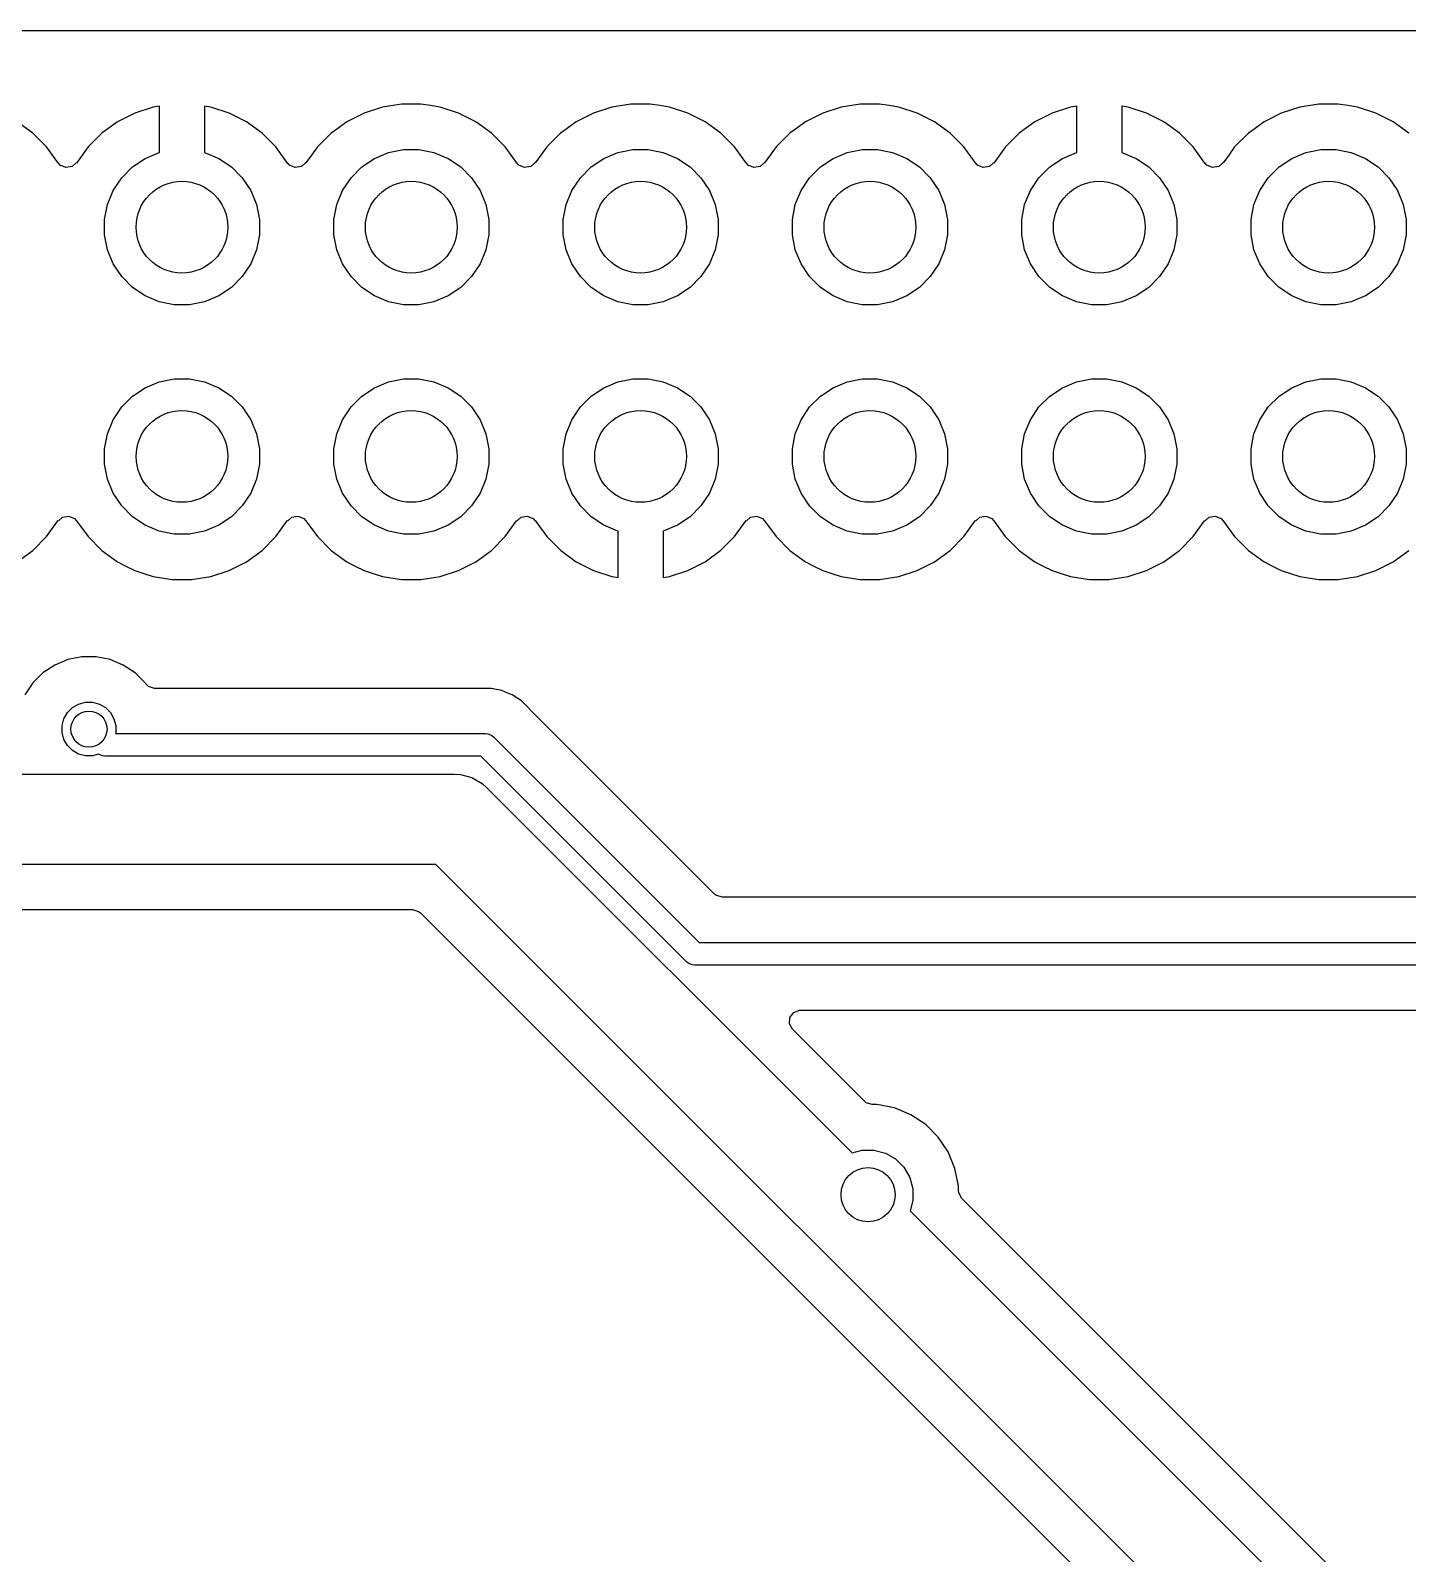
# Model space of a CAD drawing. Header units: inches. Extents: x 1.91 to 4.47, y -4.27 to -2.07.
# Drawn here: x 2.373 to 2.973, y -2.733 to -2.069 of the extents above; entities that cross this region are included whole.
import ezdxf

# ---------------------------------------------------------------- set-up
doc = ezdxf.new("R2010")
doc.units = ezdxf.units.IN
doc.header["$MEASUREMENT"] = 0
doc.layers.add('BLACK', color=250, linetype='CONTINUOUS')

msp = doc.modelspace()

# ---------------------------------------------------------------- linework, layer by layer
at = {"layer": 'BLACK', "linetype": 'CONTINUOUS'}
for p, q in [((2.02821, -2.06892), (4.34975, -2.06892)), ((2.41837, -2.10497), (2.41084, -2.10881)), ((2.42641, -2.10236), (2.41837, -2.10497)), ((2.42913, -2.10193), (2.42641, -2.10236)), ((2.42913, -2.12218), (2.42913, -2.10193)), ((2.45155, -2.10236), (2.44882, -2.10193)), ((2.44882, -2.10193), (2.44882, -2.12218)), ((2.45958, -2.10497), (2.45155, -2.10236)), ((2.46711, -2.10881), (2.45958, -2.10497)), ((2.51836, -2.10495), (2.51083, -2.10879)), ((2.5264, -2.10234), (2.51836, -2.10495)), ((2.51836, -2.10495), (2.51836, -2.10495)), ((2.53197, -2.10146), (2.5264, -2.10234)), ((2.53475, -2.10102), (2.53197, -2.10146)), ((2.5432, -2.10102), (2.53475, -2.10102)), ((2.54738, -2.10168), (2.5432, -2.10102)), ((2.55155, -2.10234), (2.54738, -2.10168)), ((2.55959, -2.10495), (2.55155, -2.10234)), ((2.56712, -2.10879), (2.55959, -2.10495)), ((2.55959, -2.10495), (2.55959, -2.10495)), ((2.61836, -2.10495), (2.61083, -2.10879)), ((2.6264, -2.10234), (2.61836, -2.10495)), ((2.61836, -2.10495), (2.61836, -2.10495)), ((2.63197, -2.10146), (2.6264, -2.10234)), ((2.63475, -2.10102), (2.63197, -2.10146)), ((2.6432, -2.10102), (2.63475, -2.10102)), ((2.64738, -2.10168), (2.6432, -2.10102)), ((2.65155, -2.10234), (2.64738, -2.10168)), ((2.65959, -2.10495), (2.65155, -2.10234)), ((2.66712, -2.10879), (2.65959, -2.10495)), ((2.65959, -2.10495), (2.65959, -2.10495)), ((2.71836, -2.10495), (2.71083, -2.10879)), ((2.7264, -2.10234), (2.71836, -2.10495)), ((2.71836, -2.10495), (2.71836, -2.10495)), ((2.73197, -2.10146), (2.7264, -2.10234)), ((2.73475, -2.10102), (2.73197, -2.10146)), ((2.7432, -2.10102), (2.73475, -2.10102)), ((2.74738, -2.10168), (2.7432, -2.10102)), ((2.75155, -2.10234), (2.74738, -2.10168)), ((2.75959, -2.10495), (2.75155, -2.10234)), ((2.76712, -2.10879), (2.75959, -2.10495)), ((2.75959, -2.10495), (2.75959, -2.10495)), ((2.81837, -2.10497), (2.81084, -2.10881)), ((2.82641, -2.10236), (2.81837, -2.10497)), ((2.82913, -2.10193), (2.82641, -2.10236)), ((2.82913, -2.12218), (2.82913, -2.10193)), ((2.85155, -2.10236), (2.84882, -2.10193)), ((2.84882, -2.10193), (2.84882, -2.12218)), ((2.85958, -2.10497), (2.85155, -2.10236)), ((2.86711, -2.10881), (2.85958, -2.10497)), ((2.91836, -2.10495), (2.91083, -2.10879)), ((2.9264, -2.10234), (2.91836, -2.10495)), ((2.91836, -2.10495), (2.91836, -2.10495)), ((2.93197, -2.10146), (2.9264, -2.10234)), ((2.93475, -2.10102), (2.93197, -2.10146)), ((2.9432, -2.10102), (2.93475, -2.10102)), ((2.94738, -2.10168), (2.9432, -2.10102)), ((2.95155, -2.10234), (2.94738, -2.10168)), ((2.95959, -2.10495), (2.95155, -2.10234)), ((2.96712, -2.10879), (2.95959, -2.10495)), ((2.95959, -2.10495), (2.95959, -2.10495)), ((2.37396, -2.11376), (2.36712, -2.10879)), ((2.41084, -2.10881), (2.404, -2.11378)), ((2.47395, -2.11378), (2.46711, -2.10881)), ((2.50693, -2.11163), (2.50399, -2.11376)), ((2.51083, -2.10879), (2.50693, -2.11163)), ((2.57396, -2.11376), (2.56712, -2.10879)), ((2.60693, -2.11163), (2.60399, -2.11376)), ((2.61083, -2.10879), (2.60693, -2.11163)), ((2.67396, -2.11376), (2.66712, -2.10879)), ((2.70693, -2.11163), (2.70399, -2.11376)), ((2.71083, -2.10879), (2.70693, -2.11163)), ((2.77396, -2.11376), (2.76712, -2.10879)), ((2.81084, -2.10881), (2.804, -2.11378)), ((2.87395, -2.11378), (2.86711, -2.10881)), ((2.90693, -2.11163), (2.90399, -2.11376)), ((2.91083, -2.10879), (2.90693, -2.11163)), ((2.97396, -2.11376), (2.96712, -2.10879)), ((2.37994, -2.11974), (2.37396, -2.11376)), ((2.404, -2.11378), (2.39803, -2.11975)), ((2.404, -2.11378), (2.404, -2.11378)), ((2.47992, -2.11975), (2.47395, -2.11378)), ((2.50399, -2.11376), (2.49801, -2.11974)), ((2.50399, -2.11376), (2.50399, -2.11376)), ((2.50399, -2.11376), (2.50399, -2.11376)), ((2.57994, -2.11974), (2.57396, -2.11376)), ((2.60399, -2.11376), (2.59801, -2.11974)), ((2.60399, -2.11376), (2.60399, -2.11376)), ((2.60399, -2.11376), (2.60399, -2.11376)), ((2.67994, -2.11974), (2.67396, -2.11376)), ((2.70399, -2.11376), (2.69801, -2.11974)), ((2.70399, -2.11376), (2.70399, -2.11376)), ((2.70399, -2.11376), (2.70399, -2.11376)), ((2.77994, -2.11974), (2.77396, -2.11376)), ((2.804, -2.11378), (2.79803, -2.11975)), ((2.804, -2.11378), (2.804, -2.11378)), ((2.87992, -2.11975), (2.87395, -2.11378)), ((2.90399, -2.11376), (2.89801, -2.11974)), ((2.90399, -2.11376), (2.90399, -2.11376)), ((2.90399, -2.11376), (2.90399, -2.11376)), ((2.38491, -2.12658), (2.37994, -2.11974)), ((2.39803, -2.11975), (2.39295, -2.12674)), ((2.39803, -2.11975), (2.39803, -2.11975)), ((2.41741, -2.12844), (2.42295, -2.12474)), ((2.42295, -2.12474), (2.42911, -2.12219)), ((2.42911, -2.12219), (2.42913, -2.12218)), ((2.44882, -2.12218), (2.44885, -2.12219)), ((2.44885, -2.12219), (2.455, -2.12474)), ((2.455, -2.12474), (2.46055, -2.12844)), ((2.485, -2.12674), (2.47992, -2.11975)), ((2.47992, -2.11975), (2.47992, -2.11975)), ((2.49545, -2.12326), (2.49293, -2.12673)), ((2.49801, -2.11974), (2.49545, -2.12326)), ((2.49801, -2.11974), (2.49801, -2.11974)), ((2.49801, -2.11974), (2.49801, -2.11974)), ((2.51741, -2.12844), (2.52295, -2.12474)), ((2.52295, -2.12474), (2.52911, -2.12219)), ((2.52911, -2.12219), (2.53564, -2.12089)), ((2.53564, -2.12089), (2.54231, -2.12089)), ((2.54231, -2.12089), (2.54885, -2.12219)), ((2.54885, -2.12219), (2.555, -2.12474)), ((2.555, -2.12474), (2.56055, -2.12844)), ((2.58491, -2.12658), (2.57994, -2.11974)), ((2.59545, -2.12326), (2.59293, -2.12673)), ((2.59801, -2.11974), (2.59545, -2.12326)), ((2.59801, -2.11974), (2.59801, -2.11974)), ((2.59801, -2.11974), (2.59801, -2.11974)), ((2.61741, -2.12844), (2.62295, -2.12474)), ((2.62295, -2.12474), (2.62911, -2.12219)), ((2.62911, -2.12219), (2.63564, -2.12089)), ((2.63564, -2.12089), (2.64231, -2.12089)), ((2.64231, -2.12089), (2.64885, -2.12219)), ((2.64885, -2.12219), (2.655, -2.12474)), ((2.655, -2.12474), (2.66055, -2.12844)), ((2.68491, -2.12658), (2.67994, -2.11974)), ((2.69545, -2.12326), (2.69293, -2.12673)), ((2.69801, -2.11974), (2.69545, -2.12326)), ((2.69801, -2.11974), (2.69801, -2.11974)), ((2.69801, -2.11974), (2.69801, -2.11974)), ((2.71741, -2.12844), (2.72295, -2.12474)), ((2.72295, -2.12474), (2.72911, -2.12219)), ((2.72911, -2.12219), (2.73564, -2.12089)), ((2.73564, -2.12089), (2.74231, -2.12089)), ((2.74231, -2.12089), (2.74885, -2.12219)), ((2.74885, -2.12219), (2.755, -2.12474)), ((2.755, -2.12474), (2.76055, -2.12844)), ((2.78491, -2.12658), (2.77994, -2.11974)), ((2.79803, -2.11975), (2.79295, -2.12674)), ((2.79803, -2.11975), (2.79803, -2.11975)), ((2.81741, -2.12844), (2.82295, -2.12474)), ((2.82295, -2.12474), (2.82911, -2.12219)), ((2.82911, -2.12219), (2.82913, -2.12218)), ((2.84882, -2.12218), (2.84885, -2.12219)), ((2.84885, -2.12219), (2.855, -2.12474)), ((2.855, -2.12474), (2.86055, -2.12844)), ((2.885, -2.12674), (2.87992, -2.11975)), ((2.87992, -2.11975), (2.87992, -2.11975)), ((2.89545, -2.12326), (2.89293, -2.12673)), ((2.89801, -2.11974), (2.89545, -2.12326)), ((2.89801, -2.11974), (2.89801, -2.11974)), ((2.89801, -2.11974), (2.89801, -2.11974)), ((2.91741, -2.12844), (2.92295, -2.12474)), ((2.92295, -2.12474), (2.92911, -2.12219)), ((2.92911, -2.12219), (2.93564, -2.12089)), ((2.93564, -2.12089), (2.94231, -2.12089)), ((2.94231, -2.12089), (2.94885, -2.12219)), ((2.94885, -2.12219), (2.955, -2.12474)), ((2.955, -2.12474), (2.96055, -2.12844)), ((2.38502, -2.12673), (2.38491, -2.12658)), ((2.38506, -2.12671), (2.38502, -2.12673)), ((2.38586, -2.12764), (2.38506, -2.12671)), ((2.38839, -2.12873), (2.38586, -2.12764)), ((2.3911, -2.12829), (2.38839, -2.12873)), ((2.39288, -2.12669), (2.3911, -2.12829)), ((2.39295, -2.12674), (2.39288, -2.12669)), ((2.41269, -2.13316), (2.41741, -2.12844)), ((2.46055, -2.12844), (2.46526, -2.13316)), ((2.48504, -2.12672), (2.485, -2.12674)), ((2.48585, -2.12765), (2.48504, -2.12672)), ((2.48837, -2.12874), (2.48585, -2.12765)), ((2.49108, -2.12829), (2.48837, -2.12874)), ((2.49286, -2.12668), (2.49108, -2.12829)), ((2.49293, -2.12673), (2.49286, -2.12668)), ((2.51269, -2.13316), (2.51741, -2.12844)), ((2.56055, -2.12844), (2.56526, -2.13316)), ((2.58502, -2.12673), (2.58491, -2.12658)), ((2.58506, -2.12671), (2.58502, -2.12673)), ((2.58586, -2.12763), (2.58506, -2.12671)), ((2.58838, -2.12872), (2.58586, -2.12763)), ((2.5911, -2.12827), (2.58838, -2.12872)), ((2.59286, -2.12668), (2.5911, -2.12827)), ((2.59293, -2.12673), (2.59286, -2.12668)), ((2.61269, -2.13316), (2.61741, -2.12844)), ((2.66055, -2.12844), (2.66526, -2.13316)), ((2.68502, -2.12673), (2.68491, -2.12658)), ((2.68506, -2.12671), (2.68502, -2.12673)), ((2.68586, -2.12763), (2.68506, -2.12671)), ((2.68838, -2.12872), (2.68586, -2.12763)), ((2.6911, -2.12827), (2.68838, -2.12872)), ((2.69286, -2.12668), (2.6911, -2.12827)), ((2.69293, -2.12673), (2.69286, -2.12668)), ((2.71269, -2.13316), (2.71741, -2.12844)), ((2.76055, -2.12844), (2.76526, -2.13316)), ((2.78502, -2.12673), (2.78491, -2.12658)), ((2.78506, -2.12671), (2.78502, -2.12673)), ((2.78586, -2.12764), (2.78506, -2.12671)), ((2.78839, -2.12873), (2.78586, -2.12764)), ((2.7911, -2.12829), (2.78839, -2.12873)), ((2.79288, -2.12669), (2.7911, -2.12829)), ((2.79295, -2.12674), (2.79288, -2.12669)), ((2.81269, -2.13316), (2.81741, -2.12844)), ((2.86055, -2.12844), (2.86526, -2.13316)), ((2.88504, -2.12672), (2.885, -2.12674)), ((2.88585, -2.12765), (2.88504, -2.12672)), ((2.88837, -2.12874), (2.88585, -2.12765)), ((2.89108, -2.12829), (2.88837, -2.12874)), ((2.89286, -2.12668), (2.89108, -2.12829)), ((2.89293, -2.12673), (2.89286, -2.12668)), ((2.91269, -2.13316), (2.91741, -2.12844)), ((2.96055, -2.12844), (2.96526, -2.13316)), ((2.40644, -2.14485), (2.40899, -2.1387)), ((2.40899, -2.1387), (2.41269, -2.13316)), ((2.46526, -2.13316), (2.46896, -2.1387)), ((2.46896, -2.1387), (2.47151, -2.14485)), ((2.50644, -2.14485), (2.50899, -2.1387)), ((2.50899, -2.1387), (2.51269, -2.13316)), ((2.56526, -2.13316), (2.56896, -2.1387)), ((2.56896, -2.1387), (2.57151, -2.14485)), ((2.60644, -2.14485), (2.60899, -2.1387)), ((2.60899, -2.1387), (2.61269, -2.13316)), ((2.66526, -2.13316), (2.66896, -2.1387)), ((2.66896, -2.1387), (2.67151, -2.14485)), ((2.70644, -2.14485), (2.70899, -2.1387)), ((2.70899, -2.1387), (2.71269, -2.13316)), ((2.76526, -2.13316), (2.76896, -2.1387)), ((2.76896, -2.1387), (2.77151, -2.14485)), ((2.80644, -2.14485), (2.80899, -2.1387)), ((2.80899, -2.1387), (2.81269, -2.13316)), ((2.86526, -2.13316), (2.86896, -2.1387)), ((2.86896, -2.1387), (2.87151, -2.14485)), ((2.90644, -2.14485), (2.90899, -2.1387)), ((2.90899, -2.1387), (2.91269, -2.13316)), ((2.96526, -2.13316), (2.96896, -2.1387)), ((2.96896, -2.1387), (2.97151, -2.14485)), ((2.40514, -2.15139), (2.40644, -2.14485)), ((2.47151, -2.14485), (2.47281, -2.15139)), ((2.50514, -2.15139), (2.50644, -2.14485)), ((2.57151, -2.14485), (2.57281, -2.15139)), ((2.60514, -2.15139), (2.60644, -2.14485)), ((2.67151, -2.14485), (2.67281, -2.15139)), ((2.70514, -2.15139), (2.70644, -2.14485)), ((2.77151, -2.14485), (2.77281, -2.15139)), ((2.80514, -2.15139), (2.80644, -2.14485)), ((2.87151, -2.14485), (2.87281, -2.15139)), ((2.90514, -2.15139), (2.90644, -2.14485)), ((2.97151, -2.14485), (2.97281, -2.15139)), ((2.40514, -2.15806), (2.40514, -2.15139)), ((2.47281, -2.15139), (2.47281, -2.15806)), ((2.50514, -2.15806), (2.50514, -2.15139)), ((2.57281, -2.15139), (2.57281, -2.15806)), ((2.60514, -2.15806), (2.60514, -2.15139)), ((2.67281, -2.15139), (2.67281, -2.15806)), ((2.70514, -2.15806), (2.70514, -2.15139)), ((2.77281, -2.15139), (2.77281, -2.15806)), ((2.80514, -2.15806), (2.80514, -2.15139)), ((2.87281, -2.15139), (2.87281, -2.15806)), ((2.90514, -2.15806), (2.90514, -2.15139)), ((2.97281, -2.15139), (2.97281, -2.15806)), ((2.40644, -2.16459), (2.40514, -2.15806)), ((2.47281, -2.15806), (2.47151, -2.16459)), ((2.50644, -2.16459), (2.50514, -2.15806)), ((2.57281, -2.15806), (2.57151, -2.16459)), ((2.60644, -2.16459), (2.60514, -2.15806)), ((2.67281, -2.15806), (2.67151, -2.16459)), ((2.70644, -2.16459), (2.70514, -2.15806)), ((2.77281, -2.15806), (2.77151, -2.16459)), ((2.80644, -2.16459), (2.80514, -2.15806)), ((2.87281, -2.15806), (2.87151, -2.16459)), ((2.90644, -2.16459), (2.90514, -2.15806)), ((2.97281, -2.15806), (2.97151, -2.16459)), ((2.40899, -2.17075), (2.40644, -2.16459)), ((2.47151, -2.16459), (2.46896, -2.17075)), ((2.50899, -2.17075), (2.50644, -2.16459)), ((2.57151, -2.16459), (2.56896, -2.17075)), ((2.60899, -2.17075), (2.60644, -2.16459)), ((2.67151, -2.16459), (2.66896, -2.17075)), ((2.70899, -2.17075), (2.70644, -2.16459)), ((2.77151, -2.16459), (2.76896, -2.17075)), ((2.80899, -2.17075), (2.80644, -2.16459)), ((2.87151, -2.16459), (2.86896, -2.17075)), ((2.90899, -2.17075), (2.90644, -2.16459)), ((2.97151, -2.16459), (2.96896, -2.17075)), ((2.41269, -2.17629), (2.40899, -2.17075)), ((2.46896, -2.17075), (2.46526, -2.17629)), ((2.51269, -2.17629), (2.50899, -2.17075)), ((2.56896, -2.17075), (2.56526, -2.17629)), ((2.61269, -2.17629), (2.60899, -2.17075)), ((2.66896, -2.17075), (2.66526, -2.17629)), ((2.71269, -2.17629), (2.70899, -2.17075)), ((2.76896, -2.17075), (2.76526, -2.17629)), ((2.81269, -2.17629), (2.80899, -2.17075)), ((2.86896, -2.17075), (2.86526, -2.17629)), ((2.91269, -2.17629), (2.90899, -2.17075)), ((2.96896, -2.17075), (2.96526, -2.17629)), ((2.41741, -2.18101), (2.41269, -2.17629)), ((2.46526, -2.17629), (2.46055, -2.18101)), ((2.51741, -2.18101), (2.51269, -2.17629)), ((2.56526, -2.17629), (2.56055, -2.18101)), ((2.61741, -2.18101), (2.61269, -2.17629)), ((2.66526, -2.17629), (2.66055, -2.18101)), ((2.71741, -2.18101), (2.71269, -2.17629)), ((2.76526, -2.17629), (2.76055, -2.18101)), ((2.81741, -2.18101), (2.81269, -2.17629)), ((2.86526, -2.17629), (2.86055, -2.18101)), ((2.91741, -2.18101), (2.91269, -2.17629)), ((2.96526, -2.17629), (2.96055, -2.18101)), ((2.42295, -2.18471), (2.41741, -2.18101)), ((2.42911, -2.18726), (2.42295, -2.18471)), ((2.455, -2.18471), (2.44885, -2.18726)), ((2.46055, -2.18101), (2.455, -2.18471)), ((2.52295, -2.18471), (2.51741, -2.18101)), ((2.52911, -2.18726), (2.52295, -2.18471)), ((2.555, -2.18471), (2.54885, -2.18726)), ((2.56055, -2.18101), (2.555, -2.18471)), ((2.62295, -2.18471), (2.61741, -2.18101)), ((2.62911, -2.18726), (2.62295, -2.18471)), ((2.655, -2.18471), (2.64885, -2.18726)), ((2.66055, -2.18101), (2.655, -2.18471)), ((2.72295, -2.18471), (2.71741, -2.18101)), ((2.72911, -2.18726), (2.72295, -2.18471)), ((2.755, -2.18471), (2.74885, -2.18726)), ((2.76055, -2.18101), (2.755, -2.18471)), ((2.82295, -2.18471), (2.81741, -2.18101)), ((2.82911, -2.18726), (2.82295, -2.18471)), ((2.855, -2.18471), (2.84885, -2.18726)), ((2.86055, -2.18101), (2.855, -2.18471)), ((2.92295, -2.18471), (2.91741, -2.18101)), ((2.92911, -2.18726), (2.92295, -2.18471)), ((2.955, -2.18471), (2.94885, -2.18726)), ((2.96055, -2.18101), (2.955, -2.18471)), ((2.43564, -2.18856), (2.42911, -2.18726)), ((2.44231, -2.18856), (2.43564, -2.18856)), ((2.44885, -2.18726), (2.44231, -2.18856)), ((2.53564, -2.18856), (2.52911, -2.18726)), ((2.54231, -2.18856), (2.53564, -2.18856)), ((2.54885, -2.18726), (2.54231, -2.18856)), ((2.63564, -2.18856), (2.62911, -2.18726)), ((2.64231, -2.18856), (2.63564, -2.18856)), ((2.64885, -2.18726), (2.64231, -2.18856)), ((2.73564, -2.18856), (2.72911, -2.18726)), ((2.74231, -2.18856), (2.73564, -2.18856)), ((2.74885, -2.18726), (2.74231, -2.18856)), ((2.83564, -2.18856), (2.82911, -2.18726)), ((2.84231, -2.18856), (2.83564, -2.18856)), ((2.84885, -2.18726), (2.84231, -2.18856)), ((2.93564, -2.18856), (2.92911, -2.18726)), ((2.94231, -2.18856), (2.93564, -2.18856)), ((2.94885, -2.18726), (2.94231, -2.18856)), ((2.41741, -2.22844), (2.42295, -2.22474)), ((2.42295, -2.22474), (2.42911, -2.22219)), ((2.42911, -2.22219), (2.43564, -2.22089)), ((2.43564, -2.22089), (2.44231, -2.22089)), ((2.44231, -2.22089), (2.44885, -2.22219)), ((2.44885, -2.22219), (2.455, -2.22474)), ((2.455, -2.22474), (2.46055, -2.22844)), ((2.51741, -2.22844), (2.52295, -2.22474)), ((2.52295, -2.22474), (2.52911, -2.22219)), ((2.52911, -2.22219), (2.53564, -2.22089)), ((2.53564, -2.22089), (2.54231, -2.22089)), ((2.54231, -2.22089), (2.54885, -2.22219)), ((2.54885, -2.22219), (2.555, -2.22474)), ((2.555, -2.22474), (2.56055, -2.22844)), ((2.61741, -2.22844), (2.62295, -2.22474)), ((2.62295, -2.22474), (2.62911, -2.22219)), ((2.62911, -2.22219), (2.63564, -2.22089)), ((2.63564, -2.22089), (2.64231, -2.22089)), ((2.64231, -2.22089), (2.64885, -2.22219)), ((2.64885, -2.22219), (2.655, -2.22474)), ((2.655, -2.22474), (2.66055, -2.22844)), ((2.71741, -2.22844), (2.72295, -2.22474)), ((2.72295, -2.22474), (2.72911, -2.22219)), ((2.72911, -2.22219), (2.73564, -2.22089)), ((2.73564, -2.22089), (2.74231, -2.22089)), ((2.74231, -2.22089), (2.74885, -2.22219)), ((2.74885, -2.22219), (2.755, -2.22474)), ((2.755, -2.22474), (2.76055, -2.22844)), ((2.81741, -2.22844), (2.82295, -2.22474)), ((2.82295, -2.22474), (2.82911, -2.22219)), ((2.82911, -2.22219), (2.83564, -2.22089)), ((2.83564, -2.22089), (2.84231, -2.22089)), ((2.84231, -2.22089), (2.84885, -2.22219)), ((2.84885, -2.22219), (2.855, -2.22474)), ((2.855, -2.22474), (2.86055, -2.22844)), ((2.91741, -2.22844), (2.92295, -2.22474)), ((2.92295, -2.22474), (2.92911, -2.22219)), ((2.92911, -2.22219), (2.93564, -2.22089)), ((2.93564, -2.22089), (2.94231, -2.22089)), ((2.94231, -2.22089), (2.94885, -2.22219)), ((2.94885, -2.22219), (2.955, -2.22474)), ((2.955, -2.22474), (2.96055, -2.22844)), ((2.41269, -2.23316), (2.41741, -2.22844)), ((2.46055, -2.22844), (2.46526, -2.23316)), ((2.51269, -2.23316), (2.51741, -2.22844)), ((2.56055, -2.22844), (2.56526, -2.23316)), ((2.61269, -2.23316), (2.61741, -2.22844)), ((2.66055, -2.22844), (2.66526, -2.23316)), ((2.71269, -2.23316), (2.71741, -2.22844)), ((2.76055, -2.22844), (2.76526, -2.23316)), ((2.81269, -2.23316), (2.81741, -2.22844)), ((2.86055, -2.22844), (2.86526, -2.23316)), ((2.91269, -2.23316), (2.91741, -2.22844)), ((2.96055, -2.22844), (2.96526, -2.23316)), ((2.40644, -2.24485), (2.40899, -2.2387)), ((2.40899, -2.2387), (2.41269, -2.23316)), ((2.46526, -2.23316), (2.46896, -2.2387)), ((2.46896, -2.2387), (2.47151, -2.24485)), ((2.50644, -2.24485), (2.50899, -2.2387)), ((2.50899, -2.2387), (2.51269, -2.23316)), ((2.56526, -2.23316), (2.56896, -2.2387)), ((2.56896, -2.2387), (2.57151, -2.24485)), ((2.60644, -2.24485), (2.60899, -2.2387)), ((2.60899, -2.2387), (2.61269, -2.23316)), ((2.66526, -2.23316), (2.66896, -2.2387)), ((2.66896, -2.2387), (2.67151, -2.24485)), ((2.70644, -2.24485), (2.70899, -2.2387)), ((2.70899, -2.2387), (2.71269, -2.23316)), ((2.76526, -2.23316), (2.76896, -2.2387)), ((2.76896, -2.2387), (2.77151, -2.24485)), ((2.80644, -2.24485), (2.80899, -2.2387)), ((2.80899, -2.2387), (2.81269, -2.23316)), ((2.86526, -2.23316), (2.86896, -2.2387)), ((2.86896, -2.2387), (2.87151, -2.24485)), ((2.90644, -2.24485), (2.90899, -2.2387)), ((2.90899, -2.2387), (2.91269, -2.23316)), ((2.96526, -2.23316), (2.96896, -2.2387)), ((2.96896, -2.2387), (2.97151, -2.24485)), ((2.40514, -2.25139), (2.40644, -2.24485)), ((2.47151, -2.24485), (2.47281, -2.25139)), ((2.50514, -2.25139), (2.50644, -2.24485)), ((2.57151, -2.24485), (2.57281, -2.25139)), ((2.60514, -2.25139), (2.60644, -2.24485)), ((2.67151, -2.24485), (2.67281, -2.25139)), ((2.70514, -2.25139), (2.70644, -2.24485)), ((2.77151, -2.24485), (2.77281, -2.25139)), ((2.80514, -2.25139), (2.80644, -2.24485)), ((2.87151, -2.24485), (2.87281, -2.25139)), ((2.90514, -2.25139), (2.90644, -2.24485)), ((2.97151, -2.24485), (2.97281, -2.25139)), ((2.40514, -2.25806), (2.40514, -2.25139)), ((2.47281, -2.25139), (2.47281, -2.25806)), ((2.50514, -2.25806), (2.50514, -2.25139)), ((2.57281, -2.25139), (2.57281, -2.25806)), ((2.60514, -2.25806), (2.60514, -2.25139)), ((2.67281, -2.25139), (2.67281, -2.25806)), ((2.70514, -2.25806), (2.70514, -2.25139)), ((2.77281, -2.25139), (2.77281, -2.25806)), ((2.80514, -2.25806), (2.80514, -2.25139)), ((2.87281, -2.25139), (2.87281, -2.25806)), ((2.90514, -2.25806), (2.90514, -2.25139)), ((2.97281, -2.25139), (2.97281, -2.25806)), ((2.40644, -2.26459), (2.40514, -2.25806)), ((2.47281, -2.25806), (2.47151, -2.26459)), ((2.50644, -2.26459), (2.50514, -2.25806)), ((2.57281, -2.25806), (2.57151, -2.26459)), ((2.60644, -2.26459), (2.60514, -2.25806)), ((2.67281, -2.25806), (2.67151, -2.26459)), ((2.70644, -2.26459), (2.70514, -2.25806)), ((2.77281, -2.25806), (2.77151, -2.26459)), ((2.80644, -2.26459), (2.80514, -2.25806)), ((2.87281, -2.25806), (2.87151, -2.26459)), ((2.90644, -2.26459), (2.90514, -2.25806)), ((2.97281, -2.25806), (2.97151, -2.26459)), ((2.40899, -2.27075), (2.40644, -2.26459)), ((2.47151, -2.26459), (2.46896, -2.27075)), ((2.50899, -2.27075), (2.50644, -2.26459)), ((2.57151, -2.26459), (2.56896, -2.27075)), ((2.60899, -2.27075), (2.60644, -2.26459)), ((2.67151, -2.26459), (2.66896, -2.27075)), ((2.70899, -2.27075), (2.70644, -2.26459)), ((2.77151, -2.26459), (2.76896, -2.27075)), ((2.80899, -2.27075), (2.80644, -2.26459)), ((2.87151, -2.26459), (2.86896, -2.27075)), ((2.90899, -2.27075), (2.90644, -2.26459)), ((2.97151, -2.26459), (2.96896, -2.27075)), ((2.41269, -2.27629), (2.40899, -2.27075)), ((2.46896, -2.27075), (2.46526, -2.27629)), ((2.51269, -2.27629), (2.50899, -2.27075)), ((2.56896, -2.27075), (2.56526, -2.27629)), ((2.61269, -2.27629), (2.60899, -2.27075)), ((2.66896, -2.27075), (2.66526, -2.27629)), ((2.71269, -2.27629), (2.70899, -2.27075)), ((2.76896, -2.27075), (2.76526, -2.27629)), ((2.81269, -2.27629), (2.80899, -2.27075)), ((2.86896, -2.27075), (2.86526, -2.27629)), ((2.91269, -2.27629), (2.90899, -2.27075)), ((2.96896, -2.27075), (2.96526, -2.27629)), ((2.41741, -2.28101), (2.41269, -2.27629)), ((2.46526, -2.27629), (2.46055, -2.28101)), ((2.51741, -2.28101), (2.51269, -2.27629)), ((2.56526, -2.27629), (2.56055, -2.28101)), ((2.61741, -2.28101), (2.61269, -2.27629)), ((2.66526, -2.27629), (2.66055, -2.28101)), ((2.71741, -2.28101), (2.71269, -2.27629)), ((2.76526, -2.27629), (2.76055, -2.28101)), ((2.81741, -2.28101), (2.81269, -2.27629)), ((2.86526, -2.27629), (2.86055, -2.28101)), ((2.91741, -2.28101), (2.91269, -2.27629)), ((2.96526, -2.27629), (2.96055, -2.28101)), ((2.37994, -2.28971), (2.38491, -2.28287)), ((2.38491, -2.28287), (2.38502, -2.28272)), ((2.38491, -2.28287), (2.38491, -2.28287)), ((2.38502, -2.28272), (2.3851, -2.28277)), ((2.3851, -2.28277), (2.38685, -2.28118)), ((2.38685, -2.28118), (2.38956, -2.28073)), ((2.38956, -2.28073), (2.39209, -2.28182)), ((2.39209, -2.28182), (2.39289, -2.28274)), ((2.39289, -2.28274), (2.39293, -2.28272)), ((2.39293, -2.28272), (2.39304, -2.28287)), ((2.39304, -2.28287), (2.39304, -2.28287)), ((2.39304, -2.28287), (2.39801, -2.28971)), ((2.42295, -2.28471), (2.41741, -2.28101)), ((2.42911, -2.28726), (2.42295, -2.28471)), ((2.455, -2.28471), (2.44885, -2.28726)), ((2.46055, -2.28101), (2.455, -2.28471)), ((2.47994, -2.28971), (2.48491, -2.28287)), ((2.48491, -2.28287), (2.48502, -2.28272)), ((2.48491, -2.28287), (2.48491, -2.28287)), ((2.48502, -2.28272), (2.4851, -2.28277)), ((2.4851, -2.28277), (2.48685, -2.28118)), ((2.48685, -2.28118), (2.48956, -2.28073)), ((2.48956, -2.28073), (2.49209, -2.28182)), ((2.49209, -2.28182), (2.49289, -2.28274)), ((2.49289, -2.28274), (2.49293, -2.28272)), ((2.49293, -2.28272), (2.49304, -2.28287)), ((2.49304, -2.28287), (2.49304, -2.28287)), ((2.49304, -2.28287), (2.49801, -2.28971)), ((2.52295, -2.28471), (2.51741, -2.28101)), ((2.52911, -2.28726), (2.52295, -2.28471)), ((2.555, -2.28471), (2.54885, -2.28726)), ((2.56055, -2.28101), (2.555, -2.28471)), ((2.57994, -2.28971), (2.58491, -2.28287)), ((2.58491, -2.28287), (2.58502, -2.28272)), ((2.58491, -2.28287), (2.58491, -2.28287)), ((2.58502, -2.28272), (2.58509, -2.28277)), ((2.58509, -2.28277), (2.58686, -2.28116)), ((2.58686, -2.28116), (2.58957, -2.28071)), ((2.58957, -2.28071), (2.5921, -2.2818)), ((2.5921, -2.2818), (2.59291, -2.28273)), ((2.59291, -2.28273), (2.59295, -2.28271)), ((2.59295, -2.28271), (2.59803, -2.2897)), ((2.62295, -2.28471), (2.61741, -2.28101)), ((2.62911, -2.28726), (2.62295, -2.28471)), ((2.655, -2.28471), (2.64885, -2.28726)), ((2.66055, -2.28101), (2.655, -2.28471)), ((2.67992, -2.2897), (2.685, -2.28271)), ((2.685, -2.28271), (2.68508, -2.28276)), ((2.68508, -2.28276), (2.68684, -2.28116)), ((2.68684, -2.28116), (2.68955, -2.28071)), ((2.68955, -2.28071), (2.69208, -2.2818)), ((2.69208, -2.2818), (2.6929, -2.28274)), ((2.6929, -2.28274), (2.69293, -2.28272)), ((2.69293, -2.28272), (2.69304, -2.28287)), ((2.69304, -2.28287), (2.69304, -2.28287)), ((2.69304, -2.28287), (2.69801, -2.28971)), ((2.72295, -2.28471), (2.71741, -2.28101)), ((2.72911, -2.28726), (2.72295, -2.28471)), ((2.755, -2.28471), (2.74885, -2.28726)), ((2.76055, -2.28101), (2.755, -2.28471)), ((2.77994, -2.28971), (2.78491, -2.28287)), ((2.78491, -2.28287), (2.78502, -2.28272)), ((2.78491, -2.28287), (2.78491, -2.28287)), ((2.78502, -2.28272), (2.7851, -2.28277)), ((2.7851, -2.28277), (2.78685, -2.28118)), ((2.78685, -2.28118), (2.78956, -2.28073)), ((2.78956, -2.28073), (2.79209, -2.28182)), ((2.79209, -2.28182), (2.79289, -2.28274)), ((2.79289, -2.28274), (2.79293, -2.28272)), ((2.79293, -2.28272), (2.79304, -2.28287)), ((2.79304, -2.28287), (2.79304, -2.28287)), ((2.79304, -2.28287), (2.79801, -2.28971)), ((2.82295, -2.28471), (2.81741, -2.28101)), ((2.82911, -2.28726), (2.82295, -2.28471)), ((2.855, -2.28471), (2.84885, -2.28726)), ((2.86055, -2.28101), (2.855, -2.28471)), ((2.87994, -2.28971), (2.88491, -2.28287)), ((2.88491, -2.28287), (2.88502, -2.28272)), ((2.88491, -2.28287), (2.88491, -2.28287)), ((2.88502, -2.28272), (2.8851, -2.28277)), ((2.8851, -2.28277), (2.88685, -2.28118)), ((2.88685, -2.28118), (2.88956, -2.28073)), ((2.88956, -2.28073), (2.89209, -2.28182)), ((2.89209, -2.28182), (2.89289, -2.28274)), ((2.89289, -2.28274), (2.89293, -2.28272)), ((2.89293, -2.28272), (2.89304, -2.28287)), ((2.89304, -2.28287), (2.89304, -2.28287)), ((2.89304, -2.28287), (2.89801, -2.28971)), ((2.92295, -2.28471), (2.91741, -2.28101)), ((2.92911, -2.28726), (2.92295, -2.28471)), ((2.955, -2.28471), (2.94885, -2.28726)), ((2.96055, -2.28101), (2.955, -2.28471)), ((2.37396, -2.29569), (2.37994, -2.28971)), ((2.39801, -2.28971), (2.40399, -2.29569)), ((2.43564, -2.28856), (2.42911, -2.28726)), ((2.44231, -2.28856), (2.43564, -2.28856)), ((2.44885, -2.28726), (2.44231, -2.28856)), ((2.47396, -2.29569), (2.47994, -2.28971)), ((2.49801, -2.28971), (2.50399, -2.29569)), ((2.53564, -2.28856), (2.52911, -2.28726)), ((2.54231, -2.28856), (2.53564, -2.28856)), ((2.54885, -2.28726), (2.54231, -2.28856)), ((2.57396, -2.29569), (2.57994, -2.28971)), ((2.59803, -2.2897), (2.59803, -2.2897)), ((2.59803, -2.2897), (2.604, -2.29567)), ((2.62913, -2.28727), (2.62911, -2.28726)), ((2.62913, -2.30752), (2.62913, -2.28727)), ((2.64885, -2.28726), (2.64882, -2.28727)), ((2.64882, -2.28727), (2.64882, -2.30752)), ((2.67395, -2.29567), (2.67992, -2.2897)), ((2.67992, -2.2897), (2.67992, -2.2897)), ((2.69801, -2.28971), (2.70399, -2.29569)), ((2.73564, -2.28856), (2.72911, -2.28726)), ((2.74231, -2.28856), (2.73564, -2.28856)), ((2.74885, -2.28726), (2.74231, -2.28856)), ((2.77396, -2.29569), (2.77994, -2.28971)), ((2.79801, -2.28971), (2.80399, -2.29569)), ((2.83564, -2.28856), (2.82911, -2.28726)), ((2.84231, -2.28856), (2.83564, -2.28856)), ((2.84885, -2.28726), (2.84231, -2.28856)), ((2.87396, -2.29569), (2.87994, -2.28971)), ((2.89801, -2.28971), (2.90399, -2.29569)), ((2.93564, -2.28856), (2.92911, -2.28726)), ((2.94231, -2.28856), (2.93564, -2.28856)), ((2.94885, -2.28726), (2.94231, -2.28856)), ((2.36712, -2.30066), (2.37396, -2.29569)), ((2.40399, -2.29569), (2.41083, -2.30066)), ((2.46712, -2.30066), (2.47396, -2.29569)), ((2.50399, -2.29569), (2.51083, -2.30066)), ((2.56712, -2.30066), (2.57396, -2.29569)), ((2.604, -2.29567), (2.61084, -2.30064)), ((2.66711, -2.30064), (2.67395, -2.29567)), ((2.67395, -2.29567), (2.67395, -2.29567)), ((2.70399, -2.29569), (2.71083, -2.30066)), ((2.76712, -2.30066), (2.77396, -2.29569)), ((2.80399, -2.29569), (2.81083, -2.30066)), ((2.86712, -2.30066), (2.87396, -2.29569)), ((2.90399, -2.29569), (2.91083, -2.30066)), ((2.96712, -2.30066), (2.97396, -2.29569)), ((2.41083, -2.30066), (2.41452, -2.30254)), ((2.41452, -2.30254), (2.41836, -2.30449)), ((2.41836, -2.30449), (2.41836, -2.30449)), ((2.41836, -2.30449), (2.42238, -2.3058)), ((2.45155, -2.30711), (2.45959, -2.30449)), ((2.45959, -2.30449), (2.46712, -2.30066)), ((2.51083, -2.30066), (2.51452, -2.30254)), ((2.51452, -2.30254), (2.51836, -2.30449)), ((2.51836, -2.30449), (2.51836, -2.30449)), ((2.51836, -2.30449), (2.52238, -2.3058)), ((2.55155, -2.30711), (2.55959, -2.30449)), ((2.55959, -2.30449), (2.56712, -2.30066)), ((2.61084, -2.30064), (2.61837, -2.30448)), ((2.61837, -2.30448), (2.6264, -2.30709)), ((2.65155, -2.30709), (2.65958, -2.30448)), ((2.65958, -2.30448), (2.66711, -2.30064)), ((2.71083, -2.30066), (2.71452, -2.30254)), ((2.71452, -2.30254), (2.71836, -2.30449)), ((2.71836, -2.30449), (2.71836, -2.30449)), ((2.71836, -2.30449), (2.72238, -2.3058)), ((2.75155, -2.30711), (2.75959, -2.30449)), ((2.75959, -2.30449), (2.76712, -2.30066)), ((2.81083, -2.30066), (2.81452, -2.30254)), ((2.81452, -2.30254), (2.81836, -2.30449)), ((2.81836, -2.30449), (2.81836, -2.30449)), ((2.81836, -2.30449), (2.82238, -2.3058)), ((2.85155, -2.30711), (2.85959, -2.30449)), ((2.85959, -2.30449), (2.86712, -2.30066)), ((2.91083, -2.30066), (2.91452, -2.30254)), ((2.91452, -2.30254), (2.91836, -2.30449)), ((2.91836, -2.30449), (2.91836, -2.30449)), ((2.91836, -2.30449), (2.92238, -2.3058)), ((2.95155, -2.30711), (2.95959, -2.30449)), ((2.95959, -2.30449), (2.96712, -2.30066)), ((2.42238, -2.3058), (2.4264, -2.30711)), ((2.4264, -2.30711), (2.43475, -2.30843)), ((2.43475, -2.30843), (2.43475, -2.30843)), ((2.43475, -2.30843), (2.4432, -2.30843)), ((2.4432, -2.30843), (2.45155, -2.30711)), ((2.4432, -2.30843), (2.4432, -2.30843)), ((2.52238, -2.3058), (2.5264, -2.30711)), ((2.5264, -2.30711), (2.53475, -2.30843)), ((2.53475, -2.30843), (2.53475, -2.30843)), ((2.53475, -2.30843), (2.5432, -2.30843)), ((2.5432, -2.30843), (2.55155, -2.30711)), ((2.5432, -2.30843), (2.5432, -2.30843)), ((2.6264, -2.30709), (2.62913, -2.30752)), ((2.64882, -2.30752), (2.65155, -2.30709)), ((2.72238, -2.3058), (2.7264, -2.30711)), ((2.7264, -2.30711), (2.73475, -2.30843)), ((2.73475, -2.30843), (2.73475, -2.30843)), ((2.73475, -2.30843), (2.7432, -2.30843)), ((2.7432, -2.30843), (2.75155, -2.30711)), ((2.7432, -2.30843), (2.7432, -2.30843)), ((2.82238, -2.3058), (2.8264, -2.30711)), ((2.8264, -2.30711), (2.83475, -2.30843)), ((2.83475, -2.30843), (2.83475, -2.30843)), ((2.83475, -2.30843), (2.8432, -2.30843)), ((2.8432, -2.30843), (2.85155, -2.30711)), ((2.8432, -2.30843), (2.8432, -2.30843)), ((2.92238, -2.3058), (2.9264, -2.30711)), ((2.9264, -2.30711), (2.93475, -2.30843)), ((2.93475, -2.30843), (2.93475, -2.30843)), ((2.93475, -2.30843), (2.9432, -2.30843)), ((2.9432, -2.30843), (2.95155, -2.30711)), ((2.9432, -2.30843), (2.9432, -2.30843)), ((2.38923, -2.34334), (2.3835, -2.34571)), ((2.39532, -2.34213), (2.38923, -2.34334)), ((2.38923, -2.34334), (2.38923, -2.34334)), ((2.40153, -2.34213), (2.39532, -2.34213)), ((2.39532, -2.34213), (2.39532, -2.34213)), ((2.40762, -2.34334), (2.40153, -2.34213)), ((2.40153, -2.34213), (2.40153, -2.34213)), ((2.41335, -2.34571), (2.40762, -2.34334)), ((2.40762, -2.34334), (2.40762, -2.34334)), ((2.37833, -2.34916), (2.37395, -2.35355)), ((2.37834, -2.34916), (2.37833, -2.34916)), ((2.3835, -2.34571), (2.37834, -2.34916)), ((2.3835, -2.34571), (2.3835, -2.34571)), ((2.41852, -2.34916), (2.41335, -2.34571)), ((2.41335, -2.34571), (2.41335, -2.34571)), ((2.42291, -2.35355), (2.41852, -2.34916)), ((2.41852, -2.34916), (2.41852, -2.34916)), ((2.37395, -2.35355), (2.3705, -2.35871)), ((2.37395, -2.35355), (2.37395, -2.35355)), ((2.42301, -2.35372), (2.42291, -2.35355)), ((2.42443, -2.35511), (2.42301, -2.35372)), ((2.42707, -2.35589), (2.42443, -2.35511)), ((2.57375, -2.35589), (2.42707, -2.35589)), ((2.57397, -2.35593), (2.57375, -2.35589)), ((2.57375, -2.35589), (2.57375, -2.35589)), ((2.57449, -2.35603), (2.57397, -2.35593)), ((2.5745, -2.35603), (2.57449, -2.35603)), ((2.57464, -2.35606), (2.5745, -2.35603)), ((2.57851, -2.35683), (2.57464, -2.35606)), ((2.57982, -2.35738), (2.57851, -2.35683)), ((2.58013, -2.3575), (2.57982, -2.35738)), ((2.58114, -2.35792), (2.58013, -2.3575)), ((2.58013, -2.3575), (2.58013, -2.3575)), ((2.58299, -2.35869), (2.58114, -2.35792)), ((2.38905, -2.36645), (2.39124, -2.36427)), ((2.39124, -2.36427), (2.39391, -2.36273)), ((2.39391, -2.36273), (2.39688, -2.36193)), ((2.39688, -2.36193), (2.39997, -2.36193)), ((2.39997, -2.36193), (2.40295, -2.36273)), ((2.40295, -2.36273), (2.40562, -2.36427)), ((2.40562, -2.36427), (2.4078, -2.36645)), ((2.58303, -2.35871), (2.58299, -2.35869)), ((2.58299, -2.35869), (2.58299, -2.35869)), ((2.58299, -2.35869), (2.58299, -2.35869)), ((2.58501, -2.36004), (2.58303, -2.35871)), ((2.58697, -2.36135), (2.58501, -2.36004)), ((2.58703, -2.36138), (2.58697, -2.36135)), ((2.58697, -2.36135), (2.58697, -2.36135)), ((2.59046, -2.36481), (2.58703, -2.36138)), ((2.59074, -2.3651), (2.59046, -2.36481)), ((2.59046, -2.36481), (2.59046, -2.36481)), ((2.67124, -2.4456), (2.59074, -2.3651)), ((2.38672, -2.3721), (2.38751, -2.36912)), ((2.38751, -2.36912), (2.38905, -2.36645)), ((2.4078, -2.36645), (2.40934, -2.36912)), ((2.40934, -2.36912), (2.41014, -2.3721)), ((2.38672, -2.37518), (2.38672, -2.3721)), ((2.38751, -2.37816), (2.38672, -2.37518)), ((2.38905, -2.38083), (2.38751, -2.37816)), ((2.41014, -2.37518), (2.41003, -2.37559)), ((2.41003, -2.37559), (2.57133, -2.37559)), ((2.41014, -2.3721), (2.41014, -2.37518)), ((2.57133, -2.37559), (2.57229, -2.37569)), ((2.57229, -2.37569), (2.57229, -2.37569)), ((2.57229, -2.37569), (2.57281, -2.3759)), ((2.57281, -2.3759), (2.57406, -2.37642)), ((2.57406, -2.37642), (2.57406, -2.37642)), ((2.57406, -2.37642), (2.57481, -2.37703)), ((2.57481, -2.37703), (2.66451, -2.46673)), ((2.39124, -2.38301), (2.38905, -2.38083)), ((2.39391, -2.38455), (2.39124, -2.38301)), ((2.39688, -2.38535), (2.39391, -2.38455)), ((2.40264, -2.38464), (2.39997, -2.38535)), ((2.4036, -2.38503), (2.40264, -2.38464)), ((2.40434, -2.38534), (2.4036, -2.38503)), ((2.39997, -2.38535), (2.39688, -2.38535)), ((2.4053, -2.38543), (2.40434, -2.38534)), ((2.40434, -2.38534), (2.40434, -2.38534)), ((2.56929, -2.38543), (2.4053, -2.38543)), ((2.65899, -2.47513), (2.56929, -2.38543)), ((2.28571, -2.39331), (2.55787, -2.39331)), ((2.55787, -2.39331), (2.56044, -2.39348)), ((2.56044, -2.39348), (2.56044, -2.39348)), ((2.56044, -2.39348), (2.56541, -2.39481)), ((2.56541, -2.39481), (2.56986, -2.39737)), ((2.56986, -2.39737), (2.56986, -2.39738)), ((2.56986, -2.39738), (2.57179, -2.39907)), ((2.57179, -2.39907), (2.73116, -2.55844)), ((2.54972, -2.43268), (2.28323, -2.43268)), ((2.92756, -2.81052), (2.54972, -2.43268)), ((2.67205, -2.44625), (2.67124, -2.4456)), ((2.67469, -2.44703), (2.67205, -2.44625)), ((3.91329, -2.44703), (2.67469, -2.44703)), ((2.28667, -2.45238), (2.53954, -2.45238)), ((2.53954, -2.45238), (2.54218, -2.45316)), ((2.54218, -2.45316), (2.54299, -2.45381)), ((2.54299, -2.45381), (2.90642, -2.81725)), ((2.66451, -2.46673), (3.92397, -2.46673)), ((2.65974, -2.47575), (2.65899, -2.47513)), ((2.66077, -2.47617), (2.65974, -2.47575)), ((2.65974, -2.47575), (2.65974, -2.47575)), ((2.66151, -2.47648), (2.66077, -2.47617)), ((2.66247, -2.47657), (2.66151, -2.47648)), ((2.66151, -2.47648), (2.66151, -2.47648)), ((3.92397, -2.47657), (2.66247, -2.47657)), ((2.70408, -2.49946), (2.70573, -2.49725)), ((2.70573, -2.49725), (2.7083, -2.49629)), ((2.7083, -2.49629), (2.70865, -2.49628)), ((2.70865, -2.49628), (3.91329, -2.49628)), ((2.70388, -2.5022), (2.70408, -2.49946)), ((2.7052, -2.50461), (2.70388, -2.5022)), ((2.73654, -2.53595), (2.7052, -2.50461)), ((2.73735, -2.53661), (2.73654, -2.53595)), ((2.73999, -2.53738), (2.73735, -2.53661)), ((2.74205, -2.53738), (2.73999, -2.53738)), ((2.74966, -2.5389), (2.74205, -2.53738)), ((2.74205, -2.53738), (2.74205, -2.53738)), ((2.75683, -2.54186), (2.74966, -2.5389)), ((2.74966, -2.5389), (2.74966, -2.5389)), ((2.75683, -2.54187), (2.75683, -2.54186)), ((2.76328, -2.54618), (2.75683, -2.54187)), ((2.76877, -2.55166), (2.76328, -2.54618)), ((2.76328, -2.54618), (2.76328, -2.54618)), ((2.73116, -2.55844), (2.7356, -2.55726)), ((2.7356, -2.55726), (2.74074, -2.55726)), ((2.74074, -2.55726), (2.7457, -2.55859)), ((2.77308, -2.55811), (2.76877, -2.55166)), ((2.76877, -2.55166), (2.76877, -2.55166)), ((2.7457, -2.55859), (2.75015, -2.56115)), ((2.75015, -2.56115), (2.75379, -2.56479)), ((2.77605, -2.56528), (2.77308, -2.55811)), ((2.77308, -2.55811), (2.77308, -2.55811)), ((2.75379, -2.56479), (2.75636, -2.56924)), ((2.75636, -2.56924), (2.75769, -2.5742)), ((2.77756, -2.57289), (2.77605, -2.56528)), ((2.77605, -2.56528), (2.77605, -2.56528)), ((2.77605, -2.56528), (2.77605, -2.56528)), ((2.77605, -2.56528), (2.77605, -2.56528)), ((2.75769, -2.5742), (2.75769, -2.57934)), ((2.77756, -2.57495), (2.77756, -2.57289)), ((2.77767, -2.57599), (2.77756, -2.57495)), ((2.77899, -2.5784), (2.77767, -2.57599)), ((2.75769, -2.57934), (2.7565, -2.58378)), ((2.7565, -2.58378), (2.96116, -2.78844)), ((2.97223, -2.77164), (2.77899, -2.5784))]:
    msp.add_line(p, q, dxfattribs=at)
at = {"layer": 'BLACK'}
for centre, radius in [((2.43898, -2.15472), 0.02), ((2.53898, -2.15472), 0.02), ((2.63898, -2.15472), 0.02), ((2.73898, -2.15472), 0.02), ((2.83898, -2.15472), 0.02), ((2.93898, -2.15472), 0.02), ((2.43898, -2.25472), 0.02), ((2.53898, -2.25472), 0.02), ((2.63898, -2.25472), 0.02), ((2.73898, -2.25472), 0.02), ((2.83898, -2.25472), 0.02), ((2.93898, -2.25472), 0.02), ((2.39843, -2.37364), 0.00787), ((2.73817, -2.57677), 0.01181)]:
    msp.add_circle(centre, radius, dxfattribs=at)
at = {"layer": 'WHITE'}
for centre, radius in [((2.43898, -2.15472), 0.02), ((2.53898, -2.15472), 0.02), ((2.63898, -2.15472), 0.02), ((2.73898, -2.15472), 0.02), ((2.83898, -2.15472), 0.02), ((2.93898, -2.15472), 0.02), ((2.43898, -2.25472), 0.02), ((2.53898, -2.25472), 0.02), ((2.63898, -2.25472), 0.02), ((2.73898, -2.25472), 0.02), ((2.83898, -2.25472), 0.02), ((2.93898, -2.25472), 0.02), ((2.39843, -2.37364), 0.00787), ((2.73817, -2.57677), 0.01181)]:
    msp.add_circle(centre, radius, dxfattribs=at)

doc.saveas('drawing.dxf')
